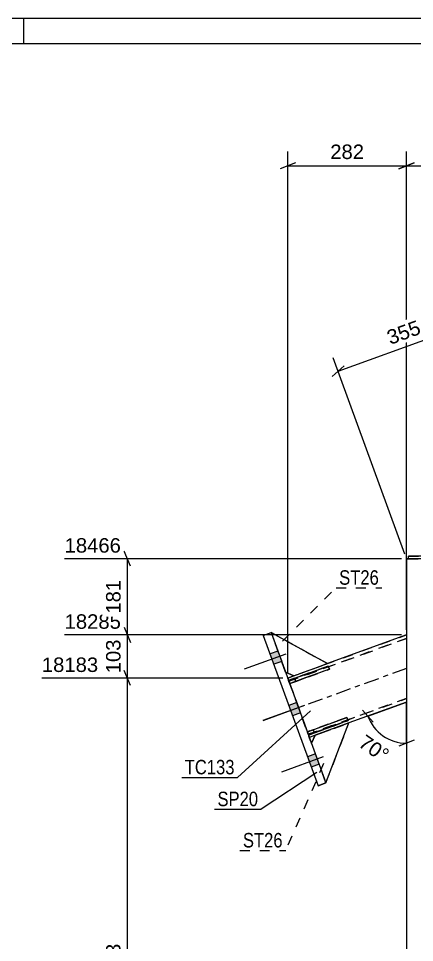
# Model space of a CAD drawing. Header units: millimetres. Extents: x -213 to 628, y -260 to 334.
# Drawn here: x 207 to 285.3, y 150.8 to 333.6 of the extents above; entities that cross this region are included whole.
import ezdxf

# ---------------------------------------------------------------- set-up
doc = ezdxf.new("R2010")
doc.units = ezdxf.units.MM
doc.linetypes.add('DXK_LINE_DOT2', pattern=[3.9198, 1.9599, -1.9599])
doc.linetypes.add('DXK_LINE_DOT3', pattern=[5.9187, 2.979, -0.9799, 0.9799, -0.9799])
doc.styles.add('Arial', font='ARIAL.TTF', dxfattribs={"height": 0.2})
doc.styles.add('Arial Narrow', font='ARIALN.TTF', dxfattribs={"height": 0.2})

# ---------------------------------------------------------------- blocks, each defined once
blk = doc.blocks.new('Unknown-284856391-1134')
at = {"color": 5, "linetype": 'Continuous'}
for p, q in [((628.03, 333.65), (-212.97, 333.65)), ((208.03, 328.65), (208.03, 333.65)), ((623.03, 328.65), (-207.97, 328.65))]:
    blk.add_line(p, q, dxfattribs=at)
blk = doc.blocks.new('Part-284856391-1906 - 1775')
at = {"color": 2, "linetype": 'Continuous'}
for p, q in [((283.76, 226.72), (283.76, 140.96)), ((283.76, 226.72), (284.07, 226.72)), ((284.07, 226.72), (284.18, 226.72))]:
    blk.add_line(p, q, dxfattribs=at)
at = {"color": 7, "linetype": 'DXK_LINE_DOT2'}
for p, q in [((284.07, 226.7), (283.76, 226.7)), ((284.93, 226.7), (284.07, 226.7)), ((284.18, 226.72), (284.93, 226.72)), ((284.93, 226.72), (286.06, 226.72)), ((286.23, 226.7), (284.93, 226.7))]:
    blk.add_line(p, q, dxfattribs=at)
blk = doc.blocks.new('Part-284856391-1881 - 1775')
at = {"color": 2, "linetype": 'Continuous'}
for p, q in [((366.68, 227.22), (284.18, 227.22)), ((284.18, 226.72), (284.18, 227.22)), ((366.68, 226.72), (366.68, 227.22)), ((284.18, 226.72), (286.06, 226.72)), ((366.68, 226.72), (364.79, 226.72))]:
    blk.add_line(p, q, dxfattribs=at)
at = {"color": 7, "linetype": 'DXK_LINE_DOT2'}
for p, q in [((284.18, 227.2), (366.68, 227.2)), ((284.18, 226.7), (284.18, 226.72)), ((284.18, 226.7), (284.18, 226.72)), ((366.68, 226.7), (284.18, 226.7)), ((364.79, 226.72), (286.06, 226.72)), ((366.68, 226.7), (366.68, 226.72)), ((366.68, 226.72), (366.68, 226.7))]:
    blk.add_line(p, q, dxfattribs=at)
blk = doc.blocks.new('Part-284856391-2091 - 1775')
at = {"color": 2, "linetype": 'Continuous'}
for p, q in [((264.15, 192.46), (271.98, 195.3)), ((272.2, 194.68), (264.37, 191.83)), ((272.2, 194.68), (271.98, 195.3)), ((264.37, 191.83), (264.15, 192.46)), ((264.37, 191.83), (265.55, 192.26))]:
    blk.add_line(p, q, dxfattribs=at)
at = {"color": 7, "linetype": 'DXK_LINE_DOT2'}
for p, q in [((271.98, 195.3), (265.32, 192.88)), ((265.55, 192.26), (272.2, 194.68)), ((265.32, 192.88), (264.15, 192.45)), ((264.15, 192.45), (264.15, 192.46)), ((264.37, 191.83), (264.15, 192.45)), ((265.55, 192.26), (265.32, 192.88)), ((264.37, 191.83), (264.37, 191.83))]:
    blk.add_line(p, q, dxfattribs=at)
blk = doc.blocks.new('Part-284856391-2017 - 1775')
at = {"color": 7, "linetype": 'DXK_LINE_DOT2'}
for p, q in [((260.27, 203.1), (283.76, 211.65)), ((260.5, 202.48), (283.76, 210.94)), ((283.76, 210.94), (260.5, 202.48)), ((283.76, 211.65), (283.76, 211.65)), ((283.76, 211.65), (283.76, 198.35)), ((268.1, 205.95), (261.44, 203.53)), ((260.27, 203.1), (260.27, 203.1)), ((260.3, 203.01), (260.27, 203.1)), ((260.27, 203.1), (260.3, 203.01)), ((260.4, 202.74), (260.3, 203.01)), ((260.3, 203.01), (260.4, 202.73)), ((260.55, 202.33), (260.4, 202.74)), ((260.4, 202.73), (260.5, 202.48)), ((260.5, 202.48), (264.3, 192.03)), ((260.5, 202.48), (260.5, 202.48)), ((260.5, 202.48), (260.51, 202.43)), ((260.51, 202.43), (260.5, 202.48)), ((260.51, 202.43), (260.56, 202.29)), ((260.64, 202.09), (260.51, 202.43)), ((260.55, 202.33), (264.26, 192.13)), ((260.56, 202.29), (260.64, 202.09)), ((260.64, 202.09), (264.18, 192.37)), ((260.64, 202.09), (264.18, 192.37)), ((264.32, 191.98), (283.76, 199.06)), ((283.76, 199.06), (264.32, 191.98)), ((272.38, 194.21), (265.72, 191.79)), ((272.37, 194.21), (265.72, 191.78)), ((264.18, 192.37), (264.3, 192.03)), ((264.25, 192.17), (264.18, 192.37)), ((264.3, 192.03), (264.25, 192.17)), ((264.41, 191.72), (264.26, 192.13)), ((264.3, 192.03), (264.32, 191.98)), ((264.32, 191.98), (264.3, 192.03)), ((264.3, 192.03), (264.41, 191.72)), ((264.32, 191.98), (264.32, 191.98)), ((264.41, 191.72), (264.51, 191.45)), ((264.51, 191.45), (264.41, 191.72)), ((264.51, 191.45), (264.54, 191.36)), ((264.54, 191.36), (264.51, 191.45)), ((264.54, 191.36), (264.55, 191.36)), ((264.54, 191.36), (264.54, 191.36))]:
    blk.add_line(p, q, dxfattribs=at)
at = {"color": 2, "linetype": 'Continuous'}
for p, q in [((283.76, 211.65), (268.1, 205.95)), ((261.44, 203.53), (260.27, 203.1)), ((283.76, 198.35), (272.37, 194.21)), ((283.76, 198.35), (272.38, 194.21)), ((265.72, 191.79), (264.54, 191.36)), ((265.72, 191.78), (264.55, 191.36))]:
    blk.add_line(p, q, dxfattribs=at)
at = {"color": 7, "linetype": 'DXK_LINE_DOT3'}
blk.add_line((283.76, 205), (262.41, 197.23), dxfattribs=at)
blk = doc.blocks.new('Part-284856391-2058 - 1775')
at = {"color": 2, "linetype": 'Continuous'}
for p, q in [((255.43, 211.54), (256.99, 212.11)), ((255.43, 211.54), (255.43, 211.54)), ((255.43, 211.54), (255.43, 211.54)), ((255.43, 211.54), (266.26, 181.78)), ((255.43, 211.54), (266.26, 181.78)), ((256.99, 212.11), (267.82, 182.35)), ((266.26, 181.78), (267.82, 182.35)), ((267.82, 182.35), (266.26, 181.78)), ((266.26, 181.78), (266.26, 181.78)), ((267.82, 182.35), (267.82, 182.35)), ((267.82, 182.35), (267.82, 182.35))]:
    blk.add_line(p, q, dxfattribs=at)
at = {"color": 7, "linetype": 'DXK_LINE_DOT2'}
for p in [(255.43, 211.54), (256.99, 212.11), (267.82, 182.35)]:
    blk.add_line(p, (256.99, 212.11), dxfattribs=at)
blk = doc.blocks.new('Bolt-284856391-2059 - 1775')
at = {"linetype": 'Continuous'}
for points in [[(259.07, 206.39), (258.33, 208.43), (256.76, 207.86), (257.51, 205.82)], [(259.07, 206.39), (258.33, 208.43), (256.76, 207.86), (257.51, 205.82)], [(259.07, 206.39), (258.33, 208.43), (256.76, 207.86), (257.51, 205.82)], [(262.78, 196.21), (262.04, 198.25), (260.47, 197.68), (261.21, 195.64)], [(262.78, 196.21), (262.04, 198.25), (260.47, 197.68), (261.21, 195.64)], [(266.48, 186.03), (265.74, 188.07), (264.18, 187.5), (264.92, 185.46)], [(266.48, 186.03), (265.74, 188.07), (264.18, 187.5), (264.92, 185.46)], [(266.48, 186.03), (265.74, 188.07), (264.18, 187.5), (264.92, 185.46)]]:
    blk.add_hatch(color=1, dxfattribs=at).paths.add_polyline_path(points)
at = {"color": 1, "linetype": 'Continuous'}
for p, q in [((259.88, 207.84), (251.65, 204.84)), ((259.88, 207.84), (251.65, 204.84)), ((259.88, 207.84), (251.65, 204.85)), ((258.33, 208.43), (256.76, 207.86)), ((258.33, 208.43), (256.76, 207.86)), ((258.33, 208.43), (256.76, 207.86)), ((259.07, 206.39), (257.51, 205.82)), ((259.07, 206.39), (257.51, 205.82)), ((259.07, 206.39), (257.51, 205.82)), ((263.58, 197.66), (255.36, 194.66)), ((263.58, 197.66), (255.36, 194.67)), ((262.04, 198.25), (260.47, 197.68)), ((262.04, 198.25), (260.47, 197.68)), ((262.78, 196.21), (261.21, 195.64)), ((262.78, 196.21), (261.21, 195.64)), ((267.29, 187.48), (259.06, 184.48)), ((267.29, 187.48), (259.06, 184.48)), ((267.29, 187.48), (259.06, 184.49)), ((265.74, 188.07), (264.18, 187.5)), ((265.74, 188.07), (264.18, 187.5)), ((265.74, 188.07), (264.18, 187.5)), ((266.48, 186.03), (264.92, 185.46)), ((266.48, 186.03), (264.92, 185.46)), ((266.48, 186.03), (264.92, 185.46))]:
    blk.add_line(p, q, dxfattribs=at)
blk = doc.blocks.new('Part-284856391-2084 - 1775')
at = {"color": 7, "linetype": 'DXK_LINE_DOT2'}
for p, q in [((272.38, 194.21), (265.72, 191.78)), ((265.72, 191.78), (272.38, 194.21)), ((267.82, 182.35), (272.38, 194.21)), ((267.82, 182.35), (272.38, 194.21)), ((272.38, 194.21), (272.38, 194.21)), ((265.72, 191.78), (264.97, 190.18)), ((264.97, 190.18), (265.72, 191.78)), ((265.72, 191.78), (265.72, 191.78)), ((267.82, 182.35), (264.97, 190.18)), ((264.97, 190.18), (264.97, 190.18)), ((267.82, 182.35), (264.97, 190.18))]:
    blk.add_line(p, q, dxfattribs=at)
at = {"color": 2, "linetype": 'Continuous'}
blk.add_line((267.82, 182.35), (267.82, 182.35), dxfattribs=at)
blk.add_line((267.82, 182.35), (267.82, 182.35), dxfattribs=at)
blk.add_line((267.82, 182.35), (267.82, 182.35), dxfattribs=at)
blk = doc.blocks.new('Part-284856391-2085 - 1775')
at = {"color": 2, "linetype": 'Continuous'}
for p, q in [((272.38, 194.21), (265.72, 191.79)), ((267.82, 182.35), (272.38, 194.21)), ((272.38, 194.21), (272.38, 194.21)), ((265.72, 191.79), (264.97, 190.18)), ((265.72, 191.79), (265.72, 191.79)), ((267.82, 182.35), (267.82, 182.35)), ((267.82, 182.35), (267.82, 182.35)), ((267.82, 182.35), (267.82, 182.35))]:
    blk.add_line(p, q, dxfattribs=at)
at = {"color": 7, "linetype": 'DXK_LINE_DOT2'}
for p, q in [((265.72, 191.79), (272.38, 194.21)), ((267.82, 182.35), (272.38, 194.21)), ((264.97, 190.18), (265.72, 191.79)), ((267.82, 182.35), (264.97, 190.18)), ((264.97, 190.18), (264.97, 190.18)), ((267.82, 182.35), (264.97, 190.18)), ((267.82, 182.35), (267.82, 182.35)), ((267.82, 182.35), (267.82, 182.35))]:
    blk.add_line(p, q, dxfattribs=at)
blk = doc.blocks.new('Part-284856391-2086 - 1775')
at = {"color": 7, "linetype": 'DXK_LINE_DOT2'}
for p, q in [((259.84, 204.28), (256.99, 212.11)), ((256.99, 212.11), (268.1, 205.95)), ((256.99, 212.11), (256.99, 212.11)), ((256.99, 212.11), (259.84, 204.28)), ((268.1, 205.95), (256.99, 212.11)), ((268.1, 205.95), (261.44, 203.53)), ((261.44, 203.53), (268.1, 205.95)), ((268.1, 205.95), (268.1, 205.95)), ((261.44, 203.53), (259.84, 204.28)), ((259.84, 204.28), (259.84, 204.28)), ((259.84, 204.28), (259.84, 204.28)), ((261.44, 203.53), (261.44, 203.53)), ((261.44, 203.53), (261.44, 203.53))]:
    blk.add_line(p, q, dxfattribs=at)
at = {"color": 2, "linetype": 'Continuous'}
blk.add_line((259.84, 204.28), (261.44, 203.53), dxfattribs=at)
blk = doc.blocks.new('Part-284856391-2087 - 1775')
at = {"color": 2, "linetype": 'Continuous'}
for p, q in [((256.99, 212.11), (268.1, 205.95)), ((261.44, 203.53), (268.1, 205.95)), ((268.1, 205.95), (268.1, 205.95)), ((259.84, 204.28), (261.44, 203.53)), ((261.44, 203.53), (261.44, 203.53))]:
    blk.add_line(p, q, dxfattribs=at)
at = {"color": 7, "linetype": 'DXK_LINE_DOT2'}
for p, q in [((259.84, 204.28), (256.99, 212.11)), ((256.99, 212.11), (268.1, 205.95)), ((256.99, 212.11), (256.99, 212.11)), ((256.99, 212.11), (259.84, 204.28)), ((268.1, 205.95), (261.44, 203.53)), ((261.44, 203.53), (259.84, 204.28)), ((259.84, 204.28), (259.84, 204.28))]:
    blk.add_line(p, q, dxfattribs=at)
blk = doc.blocks.new('Part-284856391-2088 - 1775')
at = {"color": 7, "linetype": 'DXK_LINE_DOT2'}
for p, q in [((268.27, 205.48), (260.44, 202.63)), ((260.67, 202), (268.5, 204.86)), ((261.61, 203.06), (268.27, 205.48)), ((268.5, 204.86), (261.84, 202.43)), ((268.27, 205.48), (268.5, 204.86)), ((260.44, 202.63), (261.61, 203.06)), ((261.61, 203.06), (261.84, 202.43)), ((260.44, 202.63), (260.44, 202.63)), ((260.44, 202.63), (260.67, 202)), ((260.44, 202.63), (260.67, 202)), ((261.84, 202.43), (260.67, 202)), ((260.67, 202), (260.67, 202))]:
    blk.add_line(p, q, dxfattribs=at)
blk = doc.blocks.new('Part-284856391-2089 - 1775')
at = {"color": 7, "linetype": 'DXK_LINE_DOT2'}
for p, q in [((271.98, 195.3), (264.15, 192.45)), ((264.38, 191.82), (272.2, 194.68)), ((265.32, 192.88), (271.98, 195.3)), ((272.2, 194.68), (265.55, 192.25)), ((271.98, 195.3), (272.2, 194.68)), ((264.15, 192.45), (265.32, 192.88)), ((264.15, 192.45), (264.15, 192.45)), ((264.15, 192.45), (264.37, 191.82)), ((264.15, 192.45), (264.37, 191.82)), ((265.55, 192.25), (264.37, 191.82)), ((265.32, 192.88), (265.55, 192.25)), ((264.37, 191.82), (264.38, 191.82)), ((264.37, 191.82), (264.37, 191.82))]:
    blk.add_line(p, q, dxfattribs=at)
blk = doc.blocks.new('Part-284856391-2090 - 1775')
at = {"color": 2, "linetype": 'Continuous'}
for p, q in [((260.44, 202.64), (268.27, 205.48)), ((268.5, 204.86), (260.67, 202.01)), ((268.5, 204.86), (268.27, 205.48)), ((260.67, 202.01), (260.44, 202.64)), ((260.67, 202.01), (261.84, 202.44))]:
    blk.add_line(p, q, dxfattribs=at)
at = {"color": 7, "linetype": 'DXK_LINE_DOT2'}
for p, q in [((268.27, 205.48), (261.61, 203.06)), ((261.84, 202.44), (268.5, 204.86)), ((261.61, 203.06), (260.44, 202.63)), ((261.84, 202.44), (261.61, 203.06)), ((260.44, 202.63), (260.44, 202.64)), ((260.67, 202.01), (260.44, 202.63)), ((260.67, 202.01), (260.67, 202.01))]:
    blk.add_line(p, q, dxfattribs=at)
blk = doc.blocks.new('StraightDimension-284856391-10388 - 1775')
at = {"color": 7, "linetype": 'Continuous'}
for p, q in [((260.27, 204.1), (260.27, 307.33)), ((283.76, 212.65), (283.76, 307.33)), ((261.77, 305.08), (258.77, 303.88)), ((260.27, 304.48), (283.76, 304.48)), ((282.26, 303.88), (285.26, 305.08))]:
    blk.add_line(p, q, dxfattribs=at)
at = {"color": 0}
blk.add_wipeout([(275.95, 305.23), (275.95, 309.43), (268.08, 309.43), (268.08, 305.23)], dxfattribs=at)
at = {"color": 3, "style": 'Arial'}
blk.add_text('282', height=2.865, dxfattribs=at).set_placement((268.68, 305.83))
blk = doc.blocks.new('StraightDimension-284856391-10387 - 1775')
at = {"color": 7, "linetype": 'Continuous'}
for p, q in [((283.76, 212.65), (283.76, 307.33)), ((367.1, 207.27), (367.1, 307.33)), ((285.26, 305.08), (282.26, 303.88)), ((283.76, 304.48), (367.1, 304.48)), ((365.6, 303.88), (368.6, 305.08))]:
    blk.add_line(p, q, dxfattribs=at)
at = {"color": 0}
blk.add_wipeout([(330.48, 305.23), (330.48, 309.43), (320.38, 309.43), (320.38, 305.23)], dxfattribs=at)
at = {"color": 3, "style": 'Arial'}
blk.add_text('1000', height=2.865, dxfattribs=at).set_placement((320.98, 305.83))
blk = doc.blocks.new('StraightDimension-284856391-2311 - 1775')
at = {"color": 7, "linetype": 'Continuous'}
for p, q in [((227.94, 213.15), (229.14, 210.15)), ((282.76, 211.65), (216.13, 211.65)), ((228.54, 203.1), (228.54, 211.65)), ((259.27, 203.1), (211.63, 203.1)), ((229.14, 201.6), (227.94, 204.6))]:
    blk.add_line(p, q, dxfattribs=at)
at = {"color": 0, "linetype": 'Continuous'}
blk.add_wipeout([(227.84, 212.25), (227.84, 216.45), (215.53, 216.45), (215.53, 212.25)], dxfattribs=at)
at = {"color": 0}
blk.add_wipeout([(227.79, 211.31), (223.59, 211.31), (223.59, 203.44), (227.79, 203.44)], dxfattribs=at)
at = {"color": 3, "linetype": 'Continuous', "style": 'Arial'}
blk.add_text('18285', height=2.865, dxfattribs=at).set_placement((216.13, 212.85))
at = {"color": 3, "style": 'Arial'}
blk.add_text('103', height=2.865, rotation=90.0002, dxfattribs=at).set_placement((227.19, 204.04))
blk = doc.blocks.new('StraightDimension-284856391-2317 - 1775')
at = {"color": 7, "linetype": 'Continuous'}
for p, q in [((259.27, 203.1), (211.63, 203.1)), ((229.14, 201.6), (227.94, 204.6)), ((228.54, 89), (228.54, 203.1)), ((227.94, 90.5), (229.14, 87.5)), ((282.76, 89), (216.13, 89))]:
    blk.add_line(p, q, dxfattribs=at)
at = {"color": 0, "linetype": 'Continuous'}
blk.add_wipeout([(223.34, 203.7), (223.34, 207.9), (211.03, 207.9), (211.03, 203.7)], dxfattribs=at)
at = {"color": 0}
blk.add_wipeout([(227.79, 151.1), (223.59, 151.1), (223.59, 141.01), (227.79, 141.01)], dxfattribs=at)
at = {"color": 3, "linetype": 'Continuous', "style": 'Arial'}
blk.add_text('18183', height=2.865, dxfattribs=at).set_placement((211.63, 204.3))
at = {"color": 3, "style": 'Arial'}
blk.add_text('3223', height=2.865, rotation=90.0002, dxfattribs=at).set_placement((227.19, 141.61))
blk = doc.blocks.new('StraightDimension-284856391-2333 - 1775')
at = {"color": 7, "linetype": 'Continuous'}
for p, q in [((229.14, 225.22), (227.94, 228.22)), ((282.76, 226.72), (216.13, 226.72)), ((228.54, 211.65), (228.54, 226.72)), ((227.94, 213.15), (229.14, 210.15)), ((282.76, 211.65), (216.13, 211.65))]:
    blk.add_line(p, q, dxfattribs=at)
at = {"color": 0, "linetype": 'Continuous'}
blk.add_wipeout([(227.84, 227.32), (227.84, 231.52), (215.53, 231.52), (215.53, 227.32)], dxfattribs=at)
at = {"color": 0}
blk.add_wipeout([(227.79, 223.12), (223.59, 223.12), (223.59, 215.25), (227.79, 215.25)], dxfattribs=at)
at = {"color": 3, "linetype": 'Continuous', "style": 'Arial'}
blk.add_text('18466', height=2.865, dxfattribs=at).set_placement((216.13, 227.92))
at = {"color": 3, "style": 'Arial'}
blk.add_text('181', height=2.865, rotation=90.0002, dxfattribs=at).set_placement((227.19, 215.85))
blk = doc.blocks.new('StraightDimension-284856391-10471 - 1775')
at = {"color": 7, "linetype": 'Continuous'}
for p, q in [((314.76, 228.15), (297.09, 276.65)), ((296.86, 272.89), (299.27, 275.05)), ((270.24, 263.83), (298.06, 273.97)), ((283.42, 227.65), (269.26, 266.51)), ((271.44, 264.91), (269.03, 262.76))]:
    blk.add_line(p, q, dxfattribs=at)
at = {"color": 0}
blk.add_wipeout([(287.59, 270.95), (286.15, 274.9), (278.76, 272.21), (280.2, 268.26)], dxfattribs=at)
at = {"color": 3, "style": 'Arial'}
blk.add_text('355', height=2.865, rotation=20.0191, dxfattribs=at).set_placement((280.55, 269.03))
blk = doc.blocks.new('AngleDimension-284856391-10581 - 1775')
at = {"color": 7, "linetype": 'Continuous'}
for p, q in [((276.11, 195.57), (283.76, 198.35)), ((282.82, 198.01), (276.11, 195.57)), ((283.76, 190.21), (283.76, 198.35)), ((275.03, 196.77), (277.19, 194.36)), ((285.26, 190.81), (282.26, 189.61))]:
    blk.add_line(p, q, dxfattribs=at)
blk.add_arc((283.76, 198.35), 8.14, 200, 270, dxfattribs=at)
at = {"color": 0}
blk.add_wipeout([(279.13, 185.43), (281.54, 188.87), (275.61, 193.02), (273.2, 189.58)], dxfattribs=at)
at = {"color": 3, "style": 'Arial'}
blk.add_text('70°', height=2.865, rotation=-35.002, dxfattribs=at).set_placement((274.03, 189.73))
blk = doc.blocks.new('Mark-284856391-15582 - 1775')
at = {"color": 0}
blk.add_wipeout([(278.3, 221.57), (278.3, 224.57), (270.44, 224.57), (270.44, 221.57)], dxfattribs=at)
blk.add_wipeout([(278.3, 221.57), (278.3, 224.57), (270.44, 224.57), (270.44, 221.57)], dxfattribs=at)
at = {"color": 30, "linetype": 'DXK_LINE_DOT2'}
for p, q in [((259.24, 210.37), (269.84, 220.97)), ((269.84, 220.97), (278.9, 220.97))]:
    blk.add_line(p, q, dxfattribs=at)
at = {"color": 3, "style": 'Arial Narrow'}
blk.add_text('ST26', height=2.863, dxfattribs=at).set_placement((270.44, 221.57))
blk = doc.blocks.new('Mark-284856391-2013 - 1775')
at = {"color": 0}
blk.add_wipeout([(249.75, 184.04), (249.75, 187.04), (239.89, 187.04), (239.89, 184.04)], dxfattribs=at)
blk.add_wipeout([(249.75, 184.04), (249.75, 187.04), (239.89, 187.04), (239.89, 184.04)], dxfattribs=at)
at = {"color": 30, "linetype": 'Continuous'}
for p in [(264.74, 196.64), (239.29, 183.44)]:
    blk.add_line(p, (250.35, 183.44), dxfattribs=at)
at = {"color": 3, "style": 'Arial Narrow'}
blk.add_text('TC133', height=2.863, dxfattribs=at).set_placement((239.89, 184.04))
blk = doc.blocks.new('Mark-284856391-2054 - 1775')
at = {"color": 0}
blk.add_wipeout([(254.41, 177.74), (254.41, 180.74), (246.37, 180.74), (246.37, 177.74)], dxfattribs=at)
blk.add_wipeout([(254.41, 177.74), (254.41, 180.74), (246.37, 180.74), (246.37, 177.74)], dxfattribs=at)
at = {"color": 30, "linetype": 'Continuous'}
for p in [(266.01, 184.43), (245.77, 177.14)]:
    blk.add_line(p, (255.01, 177.14), dxfattribs=at)
at = {"color": 3, "style": 'Arial Narrow'}
blk.add_text('SP20', height=2.863, dxfattribs=at).set_placement((246.37, 177.74))
blk = doc.blocks.new('Mark-284856391-15579 - 1775')
at = {"color": 0}
blk.add_wipeout([(259.26, 169.57), (259.26, 172.57), (251.4, 172.57), (251.4, 169.57)], dxfattribs=at)
blk.add_wipeout([(259.26, 169.57), (259.26, 172.57), (251.4, 172.57), (251.4, 169.57)], dxfattribs=at)
at = {"color": 30, "linetype": 'DXK_LINE_DOT2'}
for p in [(267.36, 186.16), (250.8, 168.97)]:
    blk.add_line(p, (259.86, 168.97), dxfattribs=at)
at = {"color": 3, "style": 'Arial Narrow'}
blk.add_text('ST26', height=2.863, dxfattribs=at).set_placement((251.4, 169.57))

msp = doc.modelspace()

# ---------------------------------------------------------------- block references
for name in ['Unknown-284856391-1134', 'Part-284856391-1881 - 1775', 'Part-284856391-1906 - 1775', 'Part-284856391-2058 - 1775', 'Part-284856391-2086 - 1775', 'Part-284856391-2087 - 1775', 'Part-284856391-2017 - 1775', 'Bolt-284856391-2059 - 1775', 'Part-284856391-2088 - 1775', 'Part-284856391-2090 - 1775', 'Part-284856391-2091 - 1775', 'Part-284856391-2089 - 1775', 'Part-284856391-2084 - 1775', 'Part-284856391-2085 - 1775']:
    msp.add_blockref(name, (0, 0))

# ---------------------------------------------------------------- next in the draw order: block references
msp.add_blockref('StraightDimension-284856391-10388 - 1775', (0, 0))

# ---------------------------------------------------------------- next in the draw order: block references
msp.add_blockref('StraightDimension-284856391-10387 - 1775', (0, 0))

# ---------------------------------------------------------------- next in the draw order: block references
msp.add_blockref('StraightDimension-284856391-2311 - 1775', (0, 0))

# ---------------------------------------------------------------- next in the draw order: block references
for name in ['StraightDimension-284856391-2333 - 1775', 'StraightDimension-284856391-2317 - 1775']:
    msp.add_blockref(name, (0, 0))

# ---------------------------------------------------------------- next in the draw order: block references
for name in ['StraightDimension-284856391-10471 - 1775', 'Mark-284856391-15582 - 1775', 'AngleDimension-284856391-10581 - 1775', 'Mark-284856391-2013 - 1775']:
    msp.add_blockref(name, (0, 0))

# ---------------------------------------------------------------- next in the draw order: block references
msp.add_blockref('Mark-284856391-2054 - 1775', (0, 0))

# ---------------------------------------------------------------- next in the draw order: block references
msp.add_blockref('Mark-284856391-15579 - 1775', (0, 0))

doc.saveas('drawing.dxf')
